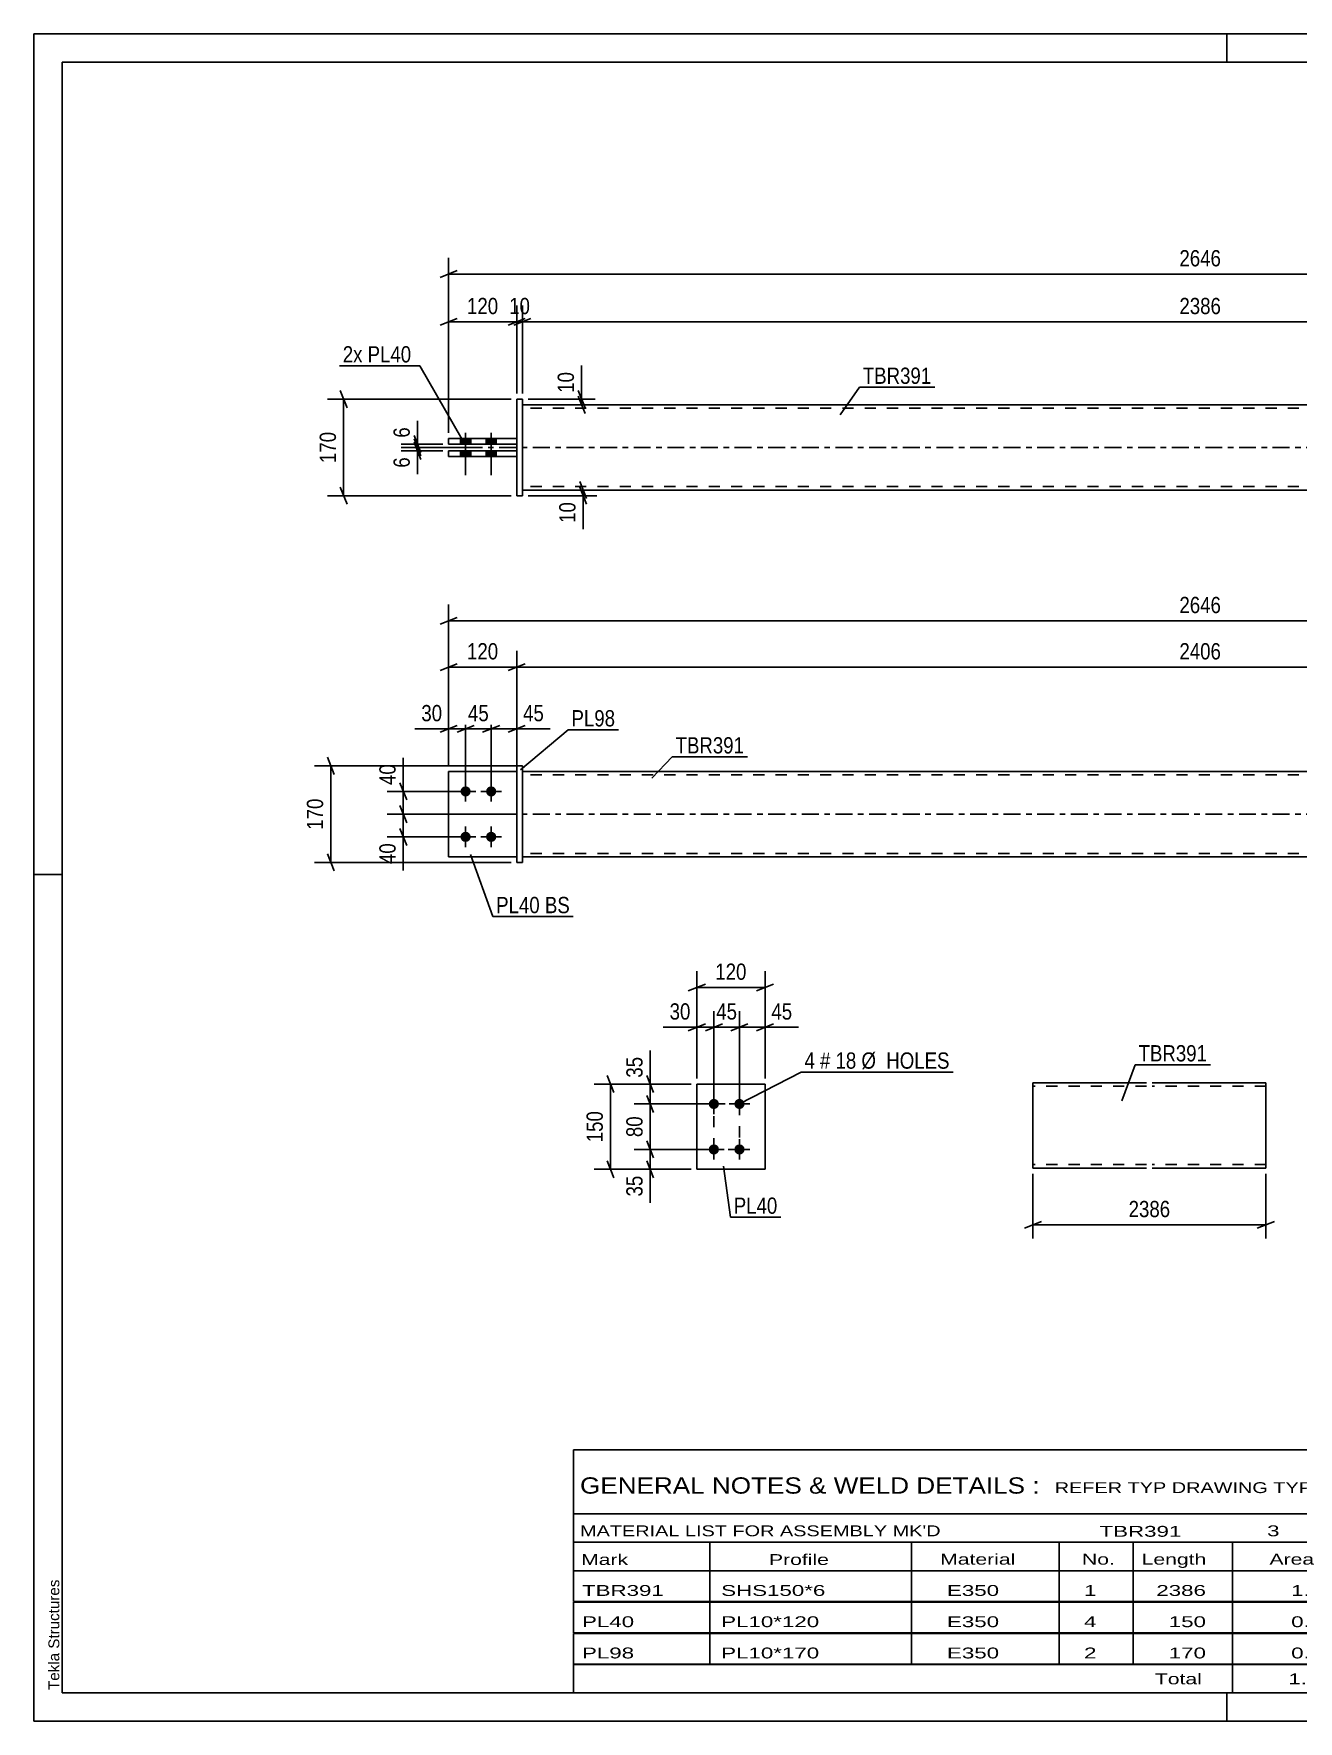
# Model space of a CAD drawing. Header units: millimetres. Extents: x 0 to 420, y 0 to 297.
# Drawn here: x 0 to 222.6, y 0 to 297 of the extents above; entities that cross this region are included whole.
import ezdxf

# ---------------------------------------------------------------- set-up
doc = ezdxf.new("R2010")
doc.units = ezdxf.units.MM
doc.linetypes.add('DXK_LINE_DOT2', pattern=[3.9198, 1.9599, -1.9599])
doc.linetypes.add('DXK_LINE_DOT3', pattern=[5.9187, 2.979, -0.9799, 0.9799, -0.9799])
doc.styles.add('Arial', font='ARIAL.TTF', dxfattribs={"height": 0.2})
doc.styles.add('Arial Narrow', font='ARIALN.TTF', dxfattribs={"height": 0.2})

# ---------------------------------------------------------------- blocks, each defined once
blk = doc.blocks.new('Unknown-580569470-1163')
at = {"color": 5, "linetype": 'Continuous'}
for p, q in [((420, 297), (0, 297)), ((0, 297), (0, 0)), ((0, 292), (0, 297)), ((210, 292), (210, 297)), ((415, 292), (5, 292)), ((5, 292), (5, 5)), ((5, 149), (0, 149)), ((0, 0), (0, 5)), ((5, 5), (415, 5)), ((210, 0), (210, 5)), ((0, 0), (420, 0))]:
    blk.add_line(p, q, dxfattribs=at)
at = {"color": 174, "linetype": 'Continuous', "style": 'Arial'}
blk.add_text('Tekla Structures', height=1.9102, rotation=90, dxfattribs=at).set_placement((4.5, 5.5))
blk = doc.blocks.new('Bolt-580569470-1797 - 1792')
at = {"linetype": 'Continuous'}
for points in [[(76.01, 162.75, -1), (76.01, 164.55, -1)], [(80.51, 162.75, -1), (80.51, 164.55, -1)], [(76.01, 154.75, -1), (76.01, 156.55, -1)], [(80.51, 154.75, -1), (80.51, 156.55, -1)]]:
    blk.add_hatch(color=1, dxfattribs=at).paths.add_polyline_path(points)
at = {"color": 1, "linetype": 'Continuous'}
for p, q in [((77.81, 163.65), (74.21, 163.65)), ((76.01, 161.85), (76.01, 165.45)), ((82.31, 163.65), (78.71, 163.65)), ((80.51, 161.85), (80.51, 165.45)), ((76.01, 153.85), (76.01, 157.45)), ((80.51, 153.85), (80.51, 157.45)), ((77.81, 155.65), (74.21, 155.65)), ((82.31, 155.65), (78.71, 155.65))]:
    blk.add_line(p, q, dxfattribs=at)
blk = doc.blocks.new('Part-580569470-1817 - 1792')
at = {"color": 7, "linetype": 'DXK_LINE_DOT2'}
for p, q in [((85.01, 167.15), (73.01, 167.15)), ((73.01, 167.15), (73.01, 152.15)), ((85.01, 152.15), (85.01, 167.15)), ((73.01, 152.15), (85.01, 152.15))]:
    blk.add_line(p, q, dxfattribs=at)
blk = doc.blocks.new('Part-580569470-1822 - 1792')
at = {"color": 2, "linetype": 'Continuous'}
for p, q in [((85.01, 167.15), (73.01, 167.15)), ((73.01, 152.15), (73.01, 167.15)), ((85.01, 152.15), (73.01, 152.15))]:
    blk.add_line(p, q, dxfattribs=at)
at = {"color": 7, "linetype": 'DXK_LINE_DOT2'}
blk.add_line((85.01, 152.15), (85.01, 167.15), dxfattribs=at)
blk = doc.blocks.new('Part-580569470-1827 - 1792')
at = {"color": 2, "linetype": 'Continuous'}
for p, q in [((86.01, 168.15), (85.01, 168.15)), ((85.01, 168.15), (85.01, 151.15)), ((86.01, 168.15), (86.01, 151.15)), ((86.01, 151.15), (85.01, 151.15))]:
    blk.add_line(p, q, dxfattribs=at)
blk = doc.blocks.new('Part-580569470-1832 - 1792')
at = {"color": 2, "linetype": 'Continuous'}
for p, q in [((86.01, 167.15), (324.6, 167.15)), ((324.6, 152.15), (86.01, 152.15))]:
    blk.add_line(p, q, dxfattribs=at)
at = {"color": 7, "linetype": 'DXK_LINE_DOT2'}
for p, q in [((86.01, 152.15), (86.01, 167.15)), ((324.6, 166.55), (86.01, 166.55)), ((324.6, 152.15), (324.6, 167.15)), ((324.6, 152.75), (86.01, 152.75))]:
    blk.add_line(p, q, dxfattribs=at)
at = {"color": 7, "linetype": 'DXK_LINE_DOT3'}
blk.add_line((76.01, 159.65), (334.6, 159.65), dxfattribs=at)
blk = doc.blocks.new('Part-580569470-2102 - 2083')
at = {"color": 2, "linetype": 'Continuous'}
for p, q in [((86.01, 232.69), (85.01, 232.69)), ((85.01, 232.69), (85.01, 215.69)), ((86.01, 215.69), (86.01, 232.69)), ((85.01, 215.69), (86.01, 215.69))]:
    blk.add_line(p, q, dxfattribs=at)
blk = doc.blocks.new('Bolt-580569470-2095 - 2083')
at = {"linetype": 'Continuous'}
for points in [[(75.11, 224.79), (76.91, 224.79), (76.91, 225.79), (75.11, 225.79)], [(75.11, 224.79), (76.91, 224.79), (76.91, 225.79), (75.11, 225.79)], [(79.61, 224.79), (81.41, 224.79), (81.41, 225.79), (79.61, 225.79)], [(79.61, 224.79), (81.41, 224.79), (81.41, 225.79), (79.61, 225.79)], [(75.11, 222.59), (76.91, 222.59), (76.91, 223.59), (75.11, 223.59)], [(75.11, 222.59), (76.91, 222.59), (76.91, 223.59), (75.11, 223.59)], [(79.61, 222.59), (81.41, 222.59), (81.41, 223.59), (79.61, 223.59)], [(79.61, 222.59), (81.41, 222.59), (81.41, 223.59), (79.61, 223.59)]]:
    blk.add_hatch(color=1, dxfattribs=at).paths.add_polyline_path(points)
at = {"color": 1, "linetype": 'Continuous'}
for p, q in [((75.11, 225.79), (75.11, 224.79)), ((75.11, 225.79), (75.11, 224.79)), ((76.01, 226.79), (76.01, 219.29)), ((76.01, 226.79), (76.01, 219.29)), ((76.91, 225.79), (76.91, 224.79)), ((76.91, 225.79), (76.91, 224.79)), ((79.61, 225.79), (79.61, 224.79)), ((79.61, 225.79), (79.61, 224.79)), ((80.51, 226.79), (80.51, 219.29)), ((80.51, 226.79), (80.51, 219.29)), ((81.41, 225.79), (81.41, 224.79)), ((81.41, 225.79), (81.41, 224.79)), ((75.11, 223.59), (75.11, 222.59)), ((75.11, 223.59), (75.11, 222.59)), ((76.91, 223.59), (76.91, 222.59)), ((76.91, 223.59), (76.91, 222.59)), ((79.61, 223.59), (79.61, 222.59)), ((79.61, 223.59), (79.61, 222.59)), ((81.41, 223.59), (81.41, 222.59)), ((81.41, 223.59), (81.41, 222.59))]:
    blk.add_line(p, q, dxfattribs=at)
blk = doc.blocks.new('Part-580569470-2101 - 2083')
at = {"color": 2, "linetype": 'Continuous'}
for p, q in [((86.01, 231.69), (324.6, 231.69)), ((86.01, 216.69), (324.6, 216.69))]:
    blk.add_line(p, q, dxfattribs=at)
at = {"color": 7, "linetype": 'DXK_LINE_DOT2'}
for p, q in [((86.01, 216.69), (86.01, 231.69)), ((324.6, 231.69), (324.6, 216.69)), ((324.6, 231.09), (86.01, 231.09)), ((324.6, 217.29), (86.01, 217.29))]:
    blk.add_line(p, q, dxfattribs=at)
at = {"color": 7, "linetype": 'DXK_LINE_DOT3'}
blk.add_line((76.01, 224.19), (334.6, 224.19), dxfattribs=at)
blk = doc.blocks.new('Part-580569470-2107 - 2083')
at = {"color": 2, "linetype": 'Continuous'}
for p, q in [((85.01, 223.59), (73.01, 223.59)), ((73.01, 222.59), (73.01, 223.59)), ((85.01, 222.59), (73.01, 222.59))]:
    blk.add_line(p, q, dxfattribs=at)
at = {"color": 7, "linetype": 'DXK_LINE_DOT2'}
blk.add_line((85.01, 222.59), (85.01, 223.59), dxfattribs=at)
blk = doc.blocks.new('Part-580569470-2112 - 2083')
at = {"color": 2, "linetype": 'Continuous'}
for p, q in [((73.01, 225.79), (85.01, 225.79)), ((73.01, 224.79), (73.01, 225.79)), ((85.01, 224.79), (73.01, 224.79))]:
    blk.add_line(p, q, dxfattribs=at)
at = {"color": 7, "linetype": 'DXK_LINE_DOT2'}
blk.add_line((85.01, 225.79), (85.01, 224.79), dxfattribs=at)
blk = doc.blocks.new('Bolt-580569470-1445 - 1411')
at = {"linetype": 'Continuous'}
for points in [[(119.71, 107.74, -1), (119.71, 109.54, -1)], [(124.21, 107.74, -1), (124.21, 109.54, -1)], [(119.71, 99.74, -1), (119.71, 101.54, -1)], [(124.21, 99.74, -1), (124.21, 101.54, -1)]]:
    blk.add_hatch(color=1, dxfattribs=at).paths.add_polyline_path(points)
at = {"color": 1, "linetype": 'Continuous'}
for p, q in [((119.71, 106.84), (119.71, 110.44)), ((124.21, 106.84), (124.21, 110.44)), ((121.51, 108.64), (117.91, 108.64)), ((126.01, 108.64), (122.41, 108.64)), ((119.71, 98.84), (119.71, 102.44)), ((124.21, 98.84), (124.21, 102.44)), ((121.51, 100.64), (117.91, 100.64)), ((126.01, 100.64), (122.41, 100.64))]:
    blk.add_line(p, q, dxfattribs=at)
blk = doc.blocks.new('Part-580569470-1460 - 1411')
at = {"color": 2, "linetype": 'Continuous'}
for p, q in [((116.71, 97.14), (116.71, 112.14)), ((116.71, 112.14), (128.71, 112.14)), ((128.71, 97.14), (128.71, 112.14)), ((116.71, 97.14), (128.71, 97.14))]:
    blk.add_line(p, q, dxfattribs=at)
blk = doc.blocks.new('Part-580569470-1275 - 1255')
at = {"color": 2, "linetype": 'Continuous'}
for p, q in [((175.86, 97.46), (175.86, 112.37)), ((175.86, 112.37), (195.86, 112.37)), ((196.86, 112.37), (216.86, 112.37)), ((216.86, 112.37), (216.86, 112.28)), ((216.86, 112.28), (216.86, 111.17)), ((216.86, 97.37), (216.86, 111.17)), ((175.86, 97.37), (175.86, 97.46)), ((175.86, 97.37), (195.86, 97.37)), ((196.86, 97.37), (216.86, 97.37))]:
    blk.add_line(p, q, dxfattribs=at)
at = {"color": 7, "linetype": 'DXK_LINE_DOT2'}
for p, q in [((195.86, 111.77), (175.86, 111.77)), ((216.86, 111.77), (196.86, 111.77)), ((216.86, 111.17), (216.86, 112.02)), ((175.86, 97.97), (175.86, 98.01)), ((216.86, 97.97), (216.86, 98.01)), ((195.86, 97.97), (175.86, 97.97)), ((216.86, 97.97), (196.86, 97.97))]:
    blk.add_line(p, q, dxfattribs=at)
blk = doc.blocks.new('Rectangle-580569470-1569 - 1411')
at = {"color": 1, "linetype": 'DXK_LINE_DOT2'}
blk.add_lwpolyline([(119.71, 108.64), (124.21, 108.64), (124.21, 100.64), (119.71, 100.64), (119.71, 108.64)], close=True, dxfattribs=at)
blk = doc.blocks.new('StraightDimension-580569470-1999 - 1792')
at = {"color": 7, "linetype": 'Continuous'}
for p, q in [((79.01, 174.05), (82.01, 175.25)), ((80.51, 164.65), (80.51, 177.5)), ((86.51, 175.25), (83.51, 174.05)), ((85.01, 168.15), (85.01, 177.5)), ((80.51, 174.65), (85.01, 174.65))]:
    blk.add_line(p, q, dxfattribs=at)
at = {"color": 0}
blk.add_wipeout([(90.39, 175.4), (90.39, 179.6), (85.53, 179.6), (85.53, 175.4)], dxfattribs=at)
at = {"color": 7, "linetype": 'Continuous'}
blk.add_line((85.01, 174.65), (90.91, 174.65), dxfattribs=at)
blk.add_line((85.01, 174.65), (90.91, 174.65), dxfattribs=at)
at = {"color": 3, "style": 'Arial Narrow'}
blk.add_text('45', height=2.863, dxfattribs=at).set_placement((86.13, 176))
blk = doc.blocks.new('StraightDimension-580569470-1881 - 1792')
at = {"color": 7, "linetype": 'Continuous'}
for p, q in [((73.01, 168.15), (73.01, 196.53)), ((337.6, 168.15), (337.6, 196.53)), ((74.51, 194.28), (71.51, 193.08)), ((73.01, 193.68), (337.6, 193.68)), ((336.1, 193.08), (339.1, 194.28))]:
    blk.add_line(p, q, dxfattribs=at)
at = {"color": 0}
blk.add_wipeout([(209.56, 194.43), (209.56, 198.63), (201.05, 198.63), (201.05, 194.43)], dxfattribs=at)
at = {"color": 3, "style": 'Arial Narrow'}
blk.add_text('2646', height=2.863, dxfattribs=at).set_placement((201.65, 195.03))
blk = doc.blocks.new('StraightDimension-580569470-2043 - 1792')
at = {"color": 7, "linetype": 'Continuous'}
for p, q in [((75.01, 163.65), (62.19, 163.65)), ((64.44, 165.15), (65.64, 162.15)), ((65.04, 159.65), (65.04, 163.65)), ((65.64, 158.15), (64.44, 161.15)), ((84.01, 159.65), (62.19, 159.65))]:
    blk.add_line(p, q, dxfattribs=at)
at = {"color": 0}
blk.add_wipeout([(64.29, 169.04), (60.09, 169.04), (60.09, 164.18), (64.29, 164.18)], dxfattribs=at)
at = {"color": 7, "linetype": 'Continuous'}
blk.add_line((65.04, 163.65), (65.04, 169.56), dxfattribs=at)
blk.add_line((65.04, 163.65), (65.04, 169.56), dxfattribs=at)
at = {"color": 3, "style": 'Arial Narrow'}
blk.add_text('40', height=2.863, rotation=90.0002, dxfattribs=at).set_placement((63.69, 164.78))
blk = doc.blocks.new('StraightDimension-580569470-1939 - 1792')
at = {"color": 7, "linetype": 'Continuous'}
for p, q in [((85.01, 160.65), (85.01, 188.38)), ((325.6, 168.15), (325.6, 188.38)), ((86.51, 186.13), (83.51, 184.93)), ((85.01, 185.53), (325.6, 185.53)), ((324.1, 184.93), (327.1, 186.13))]:
    blk.add_line(p, q, dxfattribs=at)
at = {"color": 0}
blk.add_wipeout([(209.56, 186.28), (209.56, 190.48), (201.05, 190.48), (201.05, 186.28)], dxfattribs=at)
at = {"color": 3, "style": 'Arial Narrow'}
blk.add_text('2406', height=2.863, dxfattribs=at).set_placement((201.65, 186.88))
blk = doc.blocks.new('StraightDimension-580569470-1954 - 1792')
at = {"color": 7, "linetype": 'Continuous'}
for p, q in [((73.01, 168.15), (73.01, 188.38)), ((85.01, 160.65), (85.01, 188.38)), ((71.51, 184.93), (74.51, 186.13)), ((73.01, 185.53), (85.01, 185.53)), ((86.51, 186.13), (83.51, 184.93))]:
    blk.add_line(p, q, dxfattribs=at)
at = {"color": 0}
blk.add_wipeout([(82.35, 186.28), (82.35, 190.48), (75.66, 190.48), (75.66, 186.28)], dxfattribs=at)
at = {"color": 3, "style": 'Arial Narrow'}
blk.add_text('120', height=2.863, dxfattribs=at).set_placement((76.26, 186.88))
blk = doc.blocks.new('StraightDimension-580569470-2034 - 1792')
at = {"color": 7, "linetype": 'Continuous'}
for p, q in [((64.44, 161.15), (65.64, 158.15)), ((84.01, 159.65), (62.19, 159.65)), ((65.04, 155.65), (65.04, 159.65)), ((75.01, 155.65), (62.19, 155.65)), ((65.64, 154.15), (64.44, 157.15))]:
    blk.add_line(p, q, dxfattribs=at)
at = {"color": 0}
blk.add_wipeout([(64.29, 155.13), (60.09, 155.13), (60.09, 150.27), (64.29, 150.27)], dxfattribs=at)
at = {"color": 7, "linetype": 'Continuous'}
blk.add_line((65.04, 155.65), (65.04, 149.75), dxfattribs=at)
blk.add_line((65.04, 155.65), (65.04, 149.75), dxfattribs=at)
at = {"color": 3, "style": 'Arial Narrow'}
blk.add_text('40', height=2.863, rotation=90.0002, dxfattribs=at).set_placement((63.69, 150.87))
blk = doc.blocks.new('StraightDimension-580569470-1970 - 1792')
at = {"color": 7, "linetype": 'Continuous'}
for p, q in [((71.51, 174.05), (74.51, 175.25)), ((73.01, 168.15), (73.01, 177.5)), ((77.51, 175.25), (74.51, 174.05)), ((76.01, 164.65), (76.01, 177.5)), ((73.01, 174.65), (76.01, 174.65))]:
    blk.add_line(p, q, dxfattribs=at)
at = {"color": 0}
blk.add_wipeout([(72.48, 175.4), (72.48, 179.6), (67.62, 179.6), (67.62, 175.4)], dxfattribs=at)
at = {"color": 7, "linetype": 'Continuous'}
blk.add_line((73.01, 174.65), (67.1, 174.65), dxfattribs=at)
blk.add_line((73.01, 174.65), (67.1, 174.65), dxfattribs=at)
at = {"color": 3, "style": 'Arial Narrow'}
blk.add_text('30', height=2.863, dxfattribs=at).set_placement((68.22, 176))
blk = doc.blocks.new('StraightDimension-580569470-1986 - 1792')
at = {"color": 7, "linetype": 'Continuous'}
for p, q in [((74.51, 174.05), (77.51, 175.25)), ((76.01, 164.65), (76.01, 177.5)), ((82.01, 175.25), (79.01, 174.05)), ((80.51, 164.65), (80.51, 177.5)), ((76.01, 174.65), (80.51, 174.65))]:
    blk.add_line(p, q, dxfattribs=at)
at = {"color": 0}
blk.add_wipeout([(80.68, 175.4), (80.68, 179.6), (75.83, 179.6), (75.83, 175.4)], dxfattribs=at)
at = {"color": 3, "style": 'Arial Narrow'}
blk.add_text('45', height=2.863, dxfattribs=at).set_placement((76.43, 176))
blk = doc.blocks.new('StraightDimension-580569470-3750 - 1792')
at = {"color": 7, "linetype": 'Continuous'}
for p, q in [((52.88, 166.65), (51.68, 169.65)), ((85.01, 168.15), (49.43, 168.15)), ((52.28, 151.15), (52.28, 168.15)), ((51.68, 152.65), (52.88, 149.65)), ((84.01, 151.15), (49.43, 151.15))]:
    blk.add_line(p, q, dxfattribs=at)
at = {"color": 0}
blk.add_wipeout([(51.53, 163), (47.33, 163), (47.33, 156.31), (51.53, 156.31)], dxfattribs=at)
at = {"color": 3, "style": 'Arial Narrow'}
blk.add_text('170', height=2.863, rotation=90.0002, dxfattribs=at).set_placement((50.93, 156.91))
blk = doc.blocks.new('StraightDimension-580569470-2179 - 2083')
at = {"color": 7, "linetype": 'Continuous'}
for p, q in [((83.51, 245.7), (86.51, 246.9)), ((87.51, 246.9), (84.51, 245.7)), ((85.01, 233.69), (85.01, 249.15)), ((86.01, 233.69), (86.01, 249.15)), ((85.01, 246.3), (86.01, 246.3))]:
    blk.add_line(p, q, dxfattribs=at)
at = {"color": 0}
blk.add_wipeout([(87.93, 247.05), (87.93, 251.25), (83.08, 251.25), (83.08, 247.05)], dxfattribs=at)
at = {"color": 3, "style": 'Arial Narrow'}
blk.add_text('10', height=2.863, dxfattribs=at).set_placement((83.68, 247.65))
blk = doc.blocks.new('StraightDimension-580569470-2189 - 2083')
at = {"color": 7, "linetype": 'Continuous'}
for p, q in [((71.51, 245.7), (74.51, 246.9)), ((73.01, 226.79), (73.01, 249.15)), ((86.51, 246.9), (83.51, 245.7)), ((85.01, 233.69), (85.01, 249.15)), ((73.01, 246.3), (85.01, 246.3))]:
    blk.add_line(p, q, dxfattribs=at)
at = {"color": 0}
blk.add_wipeout([(82.35, 247.05), (82.35, 251.25), (75.66, 251.25), (75.66, 247.05)], dxfattribs=at)
at = {"color": 3, "style": 'Arial Narrow'}
blk.add_text('120', height=2.863, dxfattribs=at).set_placement((76.26, 247.65))
blk = doc.blocks.new('StraightDimension-580569470-2148 - 2083')
at = {"color": 7, "linetype": 'Continuous'}
for p, q in [((73.01, 226.79), (73.01, 257.56)), ((337.6, 226.79), (337.6, 257.56)), ((74.51, 255.31), (71.51, 254.11)), ((73.01, 254.71), (337.6, 254.71)), ((336.1, 254.11), (339.1, 255.31))]:
    blk.add_line(p, q, dxfattribs=at)
at = {"color": 0}
blk.add_wipeout([(209.56, 255.46), (209.56, 259.66), (201.05, 259.66), (201.05, 255.46)], dxfattribs=at)
at = {"color": 3, "style": 'Arial Narrow'}
blk.add_text('2646', height=2.863, dxfattribs=at).set_placement((201.65, 256.06))
blk = doc.blocks.new('StraightDimension-580569470-2169 - 2083')
at = {"color": 7, "linetype": 'Continuous'}
for p, q in [((87.51, 246.9), (84.51, 245.7)), ((86.01, 233.69), (86.01, 249.15)), ((323.1, 245.7), (326.1, 246.9)), ((324.6, 233.69), (324.6, 249.15)), ((86.01, 246.3), (324.6, 246.3))]:
    blk.add_line(p, q, dxfattribs=at)
at = {"color": 0}
blk.add_wipeout([(209.56, 247.05), (209.56, 251.25), (201.05, 251.25), (201.05, 247.05)], dxfattribs=at)
at = {"color": 3, "style": 'Arial Narrow'}
blk.add_text('2386', height=2.863, dxfattribs=at).set_placement((201.65, 247.65))
blk = doc.blocks.new('StraightDimension-580569470-2210 - 2083')
at = {"color": 7, "linetype": 'Continuous'}
for p, q in [((96.1, 218.19), (97.3, 215.19)), ((97.3, 214.19), (96.1, 217.19)), ((87.01, 216.69), (99.1, 216.69)), ((87.01, 215.69), (99.1, 215.69)), ((96.7, 215.69), (96.7, 216.69))]:
    blk.add_line(p, q, dxfattribs=at)
at = {"color": 0}
blk.add_wipeout([(95.95, 215.16), (91.75, 215.16), (91.75, 210.31), (95.95, 210.31)], dxfattribs=at)
at = {"color": 7, "linetype": 'Continuous'}
blk.add_line((96.7, 215.69), (96.7, 209.78), dxfattribs=at)
blk.add_line((96.7, 215.69), (96.7, 209.78), dxfattribs=at)
at = {"color": 3, "style": 'Arial Narrow'}
blk.add_text('10', height=2.863, rotation=90.0002, dxfattribs=at).set_placement((95.35, 210.91))
blk = doc.blocks.new('StraightDimension-580569470-2220 - 2083')
at = {"color": 7, "linetype": 'Continuous'}
for p, q in [((87.01, 232.69), (98.83, 232.69)), ((87.01, 231.69), (98.83, 231.69)), ((95.83, 234.19), (97.03, 231.19)), ((97.03, 230.19), (95.83, 233.19)), ((96.43, 231.69), (96.43, 232.69))]:
    blk.add_line(p, q, dxfattribs=at)
at = {"color": 0}
blk.add_wipeout([(95.68, 238.07), (91.48, 238.07), (91.48, 233.21), (95.68, 233.21)], dxfattribs=at)
at = {"color": 7, "linetype": 'Continuous'}
blk.add_line((96.43, 232.69), (96.43, 238.59), dxfattribs=at)
blk.add_line((96.43, 232.69), (96.43, 238.59), dxfattribs=at)
at = {"color": 3, "style": 'Arial Narrow'}
blk.add_text('10', height=2.863, rotation=90.0002, dxfattribs=at).set_placement((95.08, 233.81))
blk = doc.blocks.new('StraightDimension-580569470-2249 - 2083')
at = {"color": 7, "linetype": 'Continuous'}
for p, q in [((84.01, 232.69), (51.69, 232.69)), ((55.14, 231.19), (53.94, 234.19)), ((54.54, 215.69), (54.54, 232.69)), ((53.94, 217.19), (55.14, 214.19)), ((84.01, 215.69), (51.69, 215.69))]:
    blk.add_line(p, q, dxfattribs=at)
at = {"color": 0}
blk.add_wipeout([(53.79, 227.53), (49.59, 227.53), (49.59, 220.85), (53.79, 220.85)], dxfattribs=at)
at = {"color": 3, "style": 'Arial Narrow'}
blk.add_text('170', height=2.863, rotation=90.0002, dxfattribs=at).set_placement((53.19, 221.45))
blk = doc.blocks.new('StraightDimension-580569470-2260 - 2083')
at = {"color": 7, "linetype": 'Continuous'}
for p, q in [((77.26, 224.19), (64.68, 224.19)), ((72.01, 223.59), (64.68, 223.59)), ((66.93, 225.69), (68.13, 222.69)), ((68.13, 222.09), (66.93, 225.09)), ((67.53, 223.59), (67.53, 224.19))]:
    blk.add_line(p, q, dxfattribs=at)
at = {"color": 0}
blk.add_wipeout([(66.78, 223.06), (62.58, 223.06), (62.58, 220.03), (66.78, 220.03)], dxfattribs=at)
at = {"color": 7, "linetype": 'Continuous'}
blk.add_line((67.53, 223.59), (67.53, 219.51), dxfattribs=at)
blk.add_line((67.53, 223.59), (67.53, 219.51), dxfattribs=at)
at = {"color": 3, "style": 'Arial Narrow'}
blk.add_text('6', height=2.86, rotation=90.0002, dxfattribs=at).set_placement((66.18, 220.63))
blk = doc.blocks.new('StraightDimension-580569470-2270 - 2083')
at = {"color": 7, "linetype": 'Continuous'}
for p, q in [((66.93, 226.29), (68.13, 223.29)), ((72.01, 224.79), (64.68, 224.79)), ((77.26, 224.19), (64.68, 224.19)), ((68.13, 222.69), (66.93, 225.69)), ((67.53, 224.19), (67.53, 224.79))]:
    blk.add_line(p, q, dxfattribs=at)
at = {"color": 0}
blk.add_wipeout([(66.78, 228.34), (62.58, 228.34), (62.58, 225.31), (66.78, 225.31)], dxfattribs=at)
at = {"color": 7, "linetype": 'Continuous'}
blk.add_line((67.53, 224.79), (67.53, 228.87), dxfattribs=at)
blk.add_line((67.53, 224.79), (67.53, 228.87), dxfattribs=at)
at = {"color": 3, "style": 'Arial Narrow'}
blk.add_text('6', height=2.86, rotation=90.0002, dxfattribs=at).set_placement((66.18, 225.91))
blk = doc.blocks.new('StraightDimension-580569470-1556 - 1411')
at = {"color": 7, "linetype": 'Continuous'}
for p, q in [((107.91, 113.64), (109.11, 110.64)), ((115.71, 112.14), (105.66, 112.14)), ((109.11, 107.14), (107.91, 110.14)), ((108.51, 108.64), (108.51, 112.14)), ((118.71, 108.64), (105.66, 108.64))]:
    blk.add_line(p, q, dxfattribs=at)
at = {"color": 0}
blk.add_wipeout([(107.76, 117.52), (103.56, 117.52), (103.56, 112.67), (107.76, 112.67)], dxfattribs=at)
at = {"color": 7, "linetype": 'Continuous'}
blk.add_line((108.51, 112.14), (108.51, 118.05), dxfattribs=at)
blk.add_line((108.51, 112.14), (108.51, 118.05), dxfattribs=at)
at = {"color": 3, "style": 'Arial Narrow'}
blk.add_text('35', height=2.863, rotation=90.0002, dxfattribs=at).set_placement((107.16, 113.27))
blk = doc.blocks.new('StraightDimension-580569470-1492 - 1411')
at = {"color": 7, "linetype": 'Continuous'}
for p, q in [((119.71, 109.64), (119.71, 124.99)), ((124.21, 109.64), (124.21, 124.99)), ((118.21, 121.54), (121.21, 122.74)), ((119.71, 122.14), (124.21, 122.14)), ((125.71, 122.74), (122.71, 121.54))]:
    blk.add_line(p, q, dxfattribs=at)
at = {"color": 0}
blk.add_wipeout([(124.38, 122.89), (124.38, 127.09), (119.53, 127.09), (119.53, 122.89)], dxfattribs=at)
at = {"color": 3, "style": 'Arial Narrow'}
blk.add_text('45', height=2.863, dxfattribs=at).set_placement((120.13, 123.49))
blk = doc.blocks.new('StraightDimension-580569470-1462 - 1411')
at = {"color": 7, "linetype": 'Continuous'}
for p, q in [((116.71, 113.14), (116.71, 131.99)), ((128.71, 113.14), (128.71, 131.99)), ((115.21, 128.54), (118.21, 129.74)), ((116.71, 129.14), (128.71, 129.14)), ((130.21, 129.74), (127.21, 128.54))]:
    blk.add_line(p, q, dxfattribs=at)
at = {"color": 0}
blk.add_wipeout([(126.05, 129.89), (126.05, 134.09), (119.36, 134.09), (119.36, 129.89)], dxfattribs=at)
at = {"color": 3, "style": 'Arial Narrow'}
blk.add_text('120', height=2.863, dxfattribs=at).set_placement((119.96, 130.49))
blk = doc.blocks.new('StraightDimension-580569470-1479 - 1411')
at = {"color": 7, "linetype": 'Continuous'}
for p, q in [((124.21, 109.64), (124.21, 124.99)), ((128.71, 113.14), (128.71, 124.99)), ((122.71, 121.54), (125.71, 122.74)), ((124.21, 122.14), (128.71, 122.14)), ((130.21, 122.74), (127.21, 121.54))]:
    blk.add_line(p, q, dxfattribs=at)
at = {"color": 0}
blk.add_wipeout([(134.09, 122.89), (134.09, 127.09), (129.23, 127.09), (129.23, 122.89)], dxfattribs=at)
at = {"color": 7, "linetype": 'Continuous'}
blk.add_line((128.71, 122.14), (134.61, 122.14), dxfattribs=at)
blk.add_line((128.71, 122.14), (134.61, 122.14), dxfattribs=at)
at = {"color": 3, "style": 'Arial Narrow'}
blk.add_text('45', height=2.863, dxfattribs=at).set_placement((129.83, 123.49))
blk = doc.blocks.new('StraightDimension-580569470-1502 - 1411')
at = {"color": 7, "linetype": 'Continuous'}
for p, q in [((116.71, 113.14), (116.71, 124.99)), ((119.71, 109.64), (119.71, 124.99)), ((115.21, 121.54), (118.21, 122.74)), ((116.71, 122.14), (119.71, 122.14)), ((121.21, 122.74), (118.21, 121.54))]:
    blk.add_line(p, q, dxfattribs=at)
at = {"color": 0}
blk.add_wipeout([(116.18, 122.89), (116.18, 127.09), (111.32, 127.09), (111.32, 122.89)], dxfattribs=at)
at = {"color": 7, "linetype": 'Continuous'}
blk.add_line((116.71, 122.14), (110.8, 122.14), dxfattribs=at)
blk.add_line((116.71, 122.14), (110.8, 122.14), dxfattribs=at)
at = {"color": 3, "style": 'Arial Narrow'}
blk.add_text('30', height=2.863, dxfattribs=at).set_placement((111.92, 123.49))
blk = doc.blocks.new('StraightDimension-580569470-1516 - 1411')
at = {"color": 7, "linetype": 'Continuous'}
for p, q in [((102.11, 110.64), (100.91, 113.64)), ((115.71, 112.14), (98.66, 112.14)), ((101.51, 97.14), (101.51, 112.14)), ((100.91, 98.64), (102.11, 95.64)), ((115.71, 97.14), (98.66, 97.14))]:
    blk.add_line(p, q, dxfattribs=at)
at = {"color": 0}
blk.add_wipeout([(100.76, 107.98), (96.56, 107.98), (96.56, 101.3), (100.76, 101.3)], dxfattribs=at)
at = {"color": 3, "style": 'Arial Narrow'}
blk.add_text('150', height=2.863, rotation=90.0002, dxfattribs=at).set_placement((100.16, 101.9))
blk = doc.blocks.new('StraightDimension-580569470-1533 - 1411')
at = {"color": 7, "linetype": 'Continuous'}
for p, q in [((107.91, 102.14), (109.11, 99.14)), ((118.71, 100.64), (105.66, 100.64)), ((109.11, 95.64), (107.91, 98.64)), ((108.51, 97.14), (108.51, 100.64)), ((115.71, 97.14), (105.66, 97.14))]:
    blk.add_line(p, q, dxfattribs=at)
at = {"color": 0}
blk.add_wipeout([(107.76, 96.62), (103.56, 96.62), (103.56, 91.76), (107.76, 91.76)], dxfattribs=at)
at = {"color": 7, "linetype": 'Continuous'}
blk.add_line((108.51, 97.14), (108.51, 91.23), dxfattribs=at)
blk.add_line((108.51, 97.14), (108.51, 91.23), dxfattribs=at)
at = {"color": 3, "style": 'Arial Narrow'}
blk.add_text('35', height=2.863, rotation=90.0002, dxfattribs=at).set_placement((107.16, 92.36))
blk = doc.blocks.new('StraightDimension-580569470-1546 - 1411')
at = {"color": 7, "linetype": 'Continuous'}
for p, q in [((107.91, 110.14), (109.11, 107.14)), ((118.71, 108.64), (105.66, 108.64)), ((108.51, 100.64), (108.51, 108.64)), ((109.11, 99.14), (107.91, 102.14)), ((118.71, 100.64), (105.66, 100.64))]:
    blk.add_line(p, q, dxfattribs=at)
at = {"color": 0}
blk.add_wipeout([(107.76, 107.07), (103.56, 107.07), (103.56, 102.21), (107.76, 102.21)], dxfattribs=at)
at = {"color": 3, "style": 'Arial Narrow'}
blk.add_text('80', height=2.863, rotation=90.0002, dxfattribs=at).set_placement((107.16, 102.81))
blk = doc.blocks.new('StraightDimension-580569470-1354 - 1255')
at = {"color": 7, "linetype": 'Continuous'}
for p, q in [((175.86, 96.37), (175.86, 84.97)), ((216.86, 96.37), (216.86, 84.97)), ((177.36, 87.97), (174.36, 86.77)), ((175.86, 87.37), (216.86, 87.37)), ((215.36, 86.77), (218.36, 87.97))]:
    blk.add_line(p, q, dxfattribs=at)
at = {"color": 0}
blk.add_wipeout([(200.62, 88.12), (200.62, 92.32), (192.11, 92.32), (192.11, 88.12)], dxfattribs=at)
at = {"color": 3, "style": 'Arial Narrow'}
blk.add_text('2386', height=2.863, dxfattribs=at).set_placement((192.71, 88.72))
blk = doc.blocks.new('Unknown-580569470-4457')
at = {"color": 7, "linetype": 'Continuous'}
for p, q in [((95, 47.75), (255, 47.75)), ((95, 36.5), (95, 47.75)), ((255, 47.75), (255, 36.5)), ((95, 36.5), (255, 36.5)), ((95, 36.5), (95, 31.5)), ((255, 36.5), (255, 31.5)), ((95, 31.5), (255, 31.5)), ((95, 31.5), (95, 26.5)), ((119, 31.5), (119, 26.5)), ((154.5, 31.5), (154.5, 26.5)), ((180.5, 31.5), (180.5, 26.5)), ((193.5, 31.5), (193.5, 26.5)), ((211, 31.5), (211, 26.5)), ((233, 31.5), (233, 26.5)), ((255, 31.5), (255, 26.5)), ((95, 26.5), (255, 26.5)), ((95, 26.45), (95, 21.05)), ((95, 26.45), (255, 26.45)), ((119, 26.5), (119, 21)), ((154.5, 26.5), (154.5, 21)), ((180.5, 26.5), (180.5, 21)), ((193.5, 26.5), (193.5, 21)), ((211, 26.5), (211, 21)), ((233, 26.5), (233, 21)), ((255, 26.45), (255, 21.05)), ((95, 21.05), (255, 21.05)), ((95, 20.95), (95, 15.55)), ((95, 20.95), (255, 20.95)), ((119, 21), (119, 15.5)), ((154.5, 21), (154.5, 15.5)), ((180.5, 21), (180.5, 15.5)), ((193.5, 21), (193.5, 15.5)), ((211, 21), (211, 15.5)), ((233, 21), (233, 15.5)), ((255, 20.95), (255, 15.55)), ((95, 15.55), (255, 15.55)), ((95, 15.45), (95, 10.05)), ((95, 15.45), (255, 15.45)), ((119, 15.5), (119, 10)), ((154.5, 15.5), (154.5, 10)), ((180.5, 15.5), (180.5, 10)), ((193.5, 15.5), (193.5, 10)), ((211, 15.5), (211, 10)), ((233, 15.5), (233, 10)), ((255, 15.45), (255, 10.05)), ((95, 10.05), (255, 10.05)), ((95, 10), (255, 10)), ((95, 10), (95, 5)), ((211, 10), (211, 5)), ((233, 10), (233, 5)), ((255, 10), (255, 5)), ((95, 5), (255, 5))]:
    blk.add_line(p, q, dxfattribs=at)
at = {"color": 7, "style": 'Arial Narrow'}
for s, height, width, p in [('GENERAL NOTES & WELD DETAILS :', 2.8633, 1.4, (96.15, 40.06)), ('REFER TYP DRAWING TYP-01', 1.9089, 1.6, (179.7, 40.16)), ("MATERIAL LIST FOR ASSEMBLY MK'D", 1.9089, 1.6, (96.15, 32.56)), ('TBR391', 1.909, 1.794707, (187.59, 32.47)), ('3', 1.91, 1.794707, (217.08, 32.56)), ('No. Required', 1.9089, 1.6, (226.41, 32.56)), ('Mark', 1.909, 1.7, (96.34, 27.5)), ('Profile', 1.909, 1.7, (129.41, 27.5)), ('Material', 1.909, 1.7, (159.54, 27.56)), ('No.', 1.909, 1.7, (184.5, 27.56)), ('Length', 1.909, 1.7, (195, 27.56)), ('Area', 1.909, 1.7, (217.5, 27.56)), ('Weight', 1.909, 1.7, (237, 27.56))]:
    blk.add_text(s, height=height, dxfattribs=dict(at, width=width)).set_placement(p)
at = {"color": 7, "linetype": 'Continuous', "style": 'Arial Narrow'}
for s, height, width, p in [('TBR391', 1.909, 1.794707, (96.5, 22.06)), ('SHS150*6', 1.909, 1.794707, (121, 22.06)), ('E350', 1.909, 1.794707, (160.74, 22.06)), ('1', 1.91, 1.794707, (184.86, 22.06)), ('2386', 1.909, 1.794707, (197.58, 22.06)), ('1.4', 1.909, 1.794707, (221.32, 22.06)), ('64.7', 1.909, 1.794707, (240.14, 22.06)), ('PL40', 1.909, 1.794707, (96.5, 16.56)), ('PL10*120', 1.909, 1.794707, (121, 16.56)), ('E350', 1.909, 1.794707, (160.74, 16.56)), ('4', 1.91, 1.794707, (184.86, 16.56)), ('150', 1.909, 1.794707, (199.77, 16.56)), ('0.0', 1.909, 1.794707, (221.32, 16.56)), ('5.7', 1.909, 1.794707, (242.33, 16.56)), ('PL98', 1.909, 1.794707, (96.5, 11.06)), ('PL10*170', 1.909, 1.794707, (121, 11.06)), ('E350', 1.909, 1.794707, (160.74, 11.06)), ('2', 1.91, 1.794707, (184.86, 11.06)), ('170', 1.909, 1.794707, (199.77, 11.06)), ('0.1', 1.909, 1.794707, (221.32, 11.06)), ('4.5', 1.909, 1.794707, (242.33, 11.06)), ('Total', 1.909, 1.7, (197.33, 6.5)), ('1.7', 1.909, 1.794707, (220.83, 6.5)), ('74.9', 1.909, 1.794707, (240.14, 6.5))]:
    blk.add_text(s, height=height, dxfattribs=dict(at, width=width)).set_placement(p)
blk = doc.blocks.new('Mark-580569470-1823 - 1792')
at = {"color": 0}
blk.add_wipeout([(102.33, 175.09), (102.33, 178.09), (94.65, 178.09), (94.65, 175.09)], dxfattribs=at)
blk.add_wipeout([(102.33, 175.09), (102.33, 178.09), (94.65, 178.09), (94.65, 175.09)], dxfattribs=at)
at = {"color": 30, "linetype": 'Continuous'}
for p, q in [((85.7, 167.46), (94.05, 174.49)), ((94.05, 174.49), (102.93, 174.49))]:
    blk.add_line(p, q, dxfattribs=at)
at = {"color": 3, "style": 'Arial Narrow'}
blk.add_text('PL98', height=2.863, dxfattribs=at).set_placement((94.65, 175.09))
blk = doc.blocks.new('Mark-580569470-1828 - 1792')
at = {"color": 0}
blk.add_wipeout([(125.02, 170.33), (125.02, 173.33), (112.97, 173.33), (112.97, 170.33)], dxfattribs=at)
blk.add_wipeout([(125.02, 170.33), (125.02, 173.33), (112.97, 173.33), (112.97, 170.33)], dxfattribs=at)
at = {"color": 30, "linetype": 'Continuous'}
for p, q in [((108.76, 165.99), (112.37, 169.73)), ((112.37, 169.73), (125.62, 169.73))]:
    blk.add_line(p, q, dxfattribs=at)
at = {"color": 3, "style": 'Arial Narrow'}
blk.add_text('TBR391', height=2.863, dxfattribs=at).set_placement((112.97, 170.33))
blk = doc.blocks.new('MarkSet-580569470-2068 - 1792')
at = {"color": 0}
blk.add_wipeout([(89.07, 142.22), (89.07, 145.22), (81.39, 145.22), (81.39, 142.22)], dxfattribs=at)
blk.add_wipeout([(89.07, 142.22), (89.07, 145.22), (81.39, 145.22), (81.39, 142.22)], dxfattribs=at)
at = {"color": 30, "linetype": 'Continuous'}
blk.add_line((76.9, 152.55), (80.79, 141.62), dxfattribs=at)
at = {"color": 0}
blk.add_wipeout([(94.35, 142.22), (94.35, 145.22), (89.97, 145.22), (89.97, 142.22)], dxfattribs=at)
blk.add_wipeout([(94.35, 142.22), (94.35, 145.22), (89.97, 145.22), (89.97, 142.22)], dxfattribs=at)
at = {"color": 30, "linetype": 'Continuous'}
blk.add_line((80.79, 141.62), (94.95, 141.62), dxfattribs=at)
at = {"color": 3, "style": 'Arial Narrow'}
for s, p in [('PL40', (81.39, 142.22)), ('BS', (89.97, 142.22))]:
    blk.add_text(s, height=2.863, dxfattribs=at).set_placement(p)
blk = doc.blocks.new('Mark-580569470-2097 - 2083')
at = {"color": 0}
blk.add_wipeout([(157.97, 235.38), (157.97, 238.38), (145.92, 238.38), (145.92, 235.38)], dxfattribs=at)
blk.add_wipeout([(157.97, 235.38), (157.97, 238.38), (145.92, 238.38), (145.92, 235.38)], dxfattribs=at)
at = {"color": 30, "linetype": 'Continuous'}
for p, q in [((141.94, 229.93), (145.32, 234.78)), ((145.32, 234.78), (158.57, 234.78))]:
    blk.add_line(p, q, dxfattribs=at)
at = {"color": 3, "style": 'Arial Narrow'}
blk.add_text('TBR391', height=2.863, dxfattribs=at).set_placement((145.92, 235.38))
blk = doc.blocks.new('MarkSet-580569470-2308 - 2083')
at = {"color": 30, "linetype": 'Continuous'}
blk.add_line((75.43, 225.56), (67.93, 238.55), dxfattribs=at)
at = {"color": 0}
blk.add_wipeout([(57.86, 239.15), (57.86, 242.15), (54.39, 242.15), (54.39, 239.15)], dxfattribs=at)
blk.add_wipeout([(57.86, 239.15), (57.86, 242.15), (54.39, 242.15), (54.39, 239.15)], dxfattribs=at)
blk.add_wipeout([(66.43, 239.15), (66.43, 242.15), (58.76, 242.15), (58.76, 239.15)], dxfattribs=at)
blk.add_wipeout([(66.43, 239.15), (66.43, 242.15), (58.76, 242.15), (58.76, 239.15)], dxfattribs=at)
at = {"color": 30, "linetype": 'Continuous'}
blk.add_line((53.79, 238.55), (67.93, 238.55), dxfattribs=at)
at = {"color": 3, "style": 'Arial Narrow'}
for s, p in [('2x', (54.39, 239.15)), ('PL40', (58.76, 239.15))]:
    blk.add_text(s, height=2.863, dxfattribs=at).set_placement(p)
blk = doc.blocks.new('Mark-580569470-1441 - 1411')
at = {"color": 0}
blk.add_wipeout([(137.49, 114.85), (137.49, 117.85), (135.66, 117.85), (135.66, 114.85)], dxfattribs=at)
blk.add_wipeout([(137.49, 114.85), (137.49, 117.85), (135.66, 117.85), (135.66, 114.85)], dxfattribs=at)
at = {"color": 7, "linetype": 'Continuous'}
blk.add_line((124.21, 108.64), (135.06, 114.25), dxfattribs=at)
at = {"color": 0}
blk.add_wipeout([(140.22, 114.85), (140.22, 117.85), (138.39, 117.85), (138.39, 114.85)], dxfattribs=at)
blk.add_wipeout([(140.22, 114.85), (140.22, 117.85), (138.39, 117.85), (138.39, 114.85)], dxfattribs=at)
at = {"color": 3, "style": 'Arial Narrow'}
blk.add_text('4', height=2.86, dxfattribs=at).set_placement((135.66, 114.85))
at = {"color": 0}
blk.add_wipeout([(144.78, 114.85), (144.78, 117.85), (141.12, 117.85), (141.12, 114.85)], dxfattribs=at)
blk.add_wipeout([(144.78, 114.85), (144.78, 117.85), (141.12, 117.85), (141.12, 114.85)], dxfattribs=at)
at = {"color": 3, "style": 'Arial Narrow'}
blk.add_text('#', height=2.86, dxfattribs=at).set_placement((138.39, 114.85))
at = {"color": 0}
blk.add_wipeout([(161.2, 114.85), (161.2, 117.85), (145.68, 117.85), (145.68, 114.85)], dxfattribs=at)
blk.add_wipeout([(161.2, 114.85), (161.2, 117.85), (145.68, 117.85), (145.68, 114.85)], dxfattribs=at)
at = {"color": 7, "linetype": 'Continuous'}
blk.add_line((135.06, 114.25), (161.8, 114.25), dxfattribs=at)
at = {"color": 3, "style": 'Arial Narrow'}
for s, p in [('18', (141.12, 114.85)), ('Ø  HOLES', (145.68, 114.85))]:
    blk.add_text(s, height=2.863, dxfattribs=at).set_placement(p)
blk = doc.blocks.new('Mark-580569470-1456 - 1411')
at = {"color": 0}
blk.add_wipeout([(130.88, 89.31), (130.88, 92.31), (123.21, 92.31), (123.21, 89.31)], dxfattribs=at)
blk.add_wipeout([(130.88, 89.31), (130.88, 92.31), (123.21, 92.31), (123.21, 89.31)], dxfattribs=at)
at = {"color": 30, "linetype": 'Continuous'}
for p, q in [((121.42, 97.67), (122.61, 88.71)), ((122.61, 88.71), (131.48, 88.71))]:
    blk.add_line(p, q, dxfattribs=at)
at = {"color": 3, "style": 'Arial Narrow'}
blk.add_text('PL40', height=2.863, dxfattribs=at).set_placement((123.21, 89.31))
blk = doc.blocks.new('Mark-580569470-1270 - 1255')
at = {"color": 0}
blk.add_wipeout([(206.52, 116.13), (206.52, 119.13), (194.46, 119.13), (194.46, 116.13)], dxfattribs=at)
blk.add_wipeout([(206.52, 116.13), (206.52, 119.13), (194.46, 119.13), (194.46, 116.13)], dxfattribs=at)
at = {"color": 30, "linetype": 'Continuous'}
for p, q in [((191.5, 109.22), (193.86, 115.53)), ((193.86, 115.53), (207.12, 115.53))]:
    blk.add_line(p, q, dxfattribs=at)
at = {"color": 3, "style": 'Arial Narrow'}
blk.add_text('TBR391', height=2.863, dxfattribs=at).set_placement((194.46, 116.13))

msp = doc.modelspace()

# ---------------------------------------------------------------- block references
for name in ['Unknown-580569470-1163', 'Part-580569470-2101 - 2083', 'Part-580569470-2102 - 2083', 'Part-580569470-2112 - 2083', 'Bolt-580569470-2095 - 2083', 'Part-580569470-2107 - 2083', 'Part-580569470-1817 - 1792', 'Part-580569470-1822 - 1792', 'Part-580569470-1832 - 1792', 'Part-580569470-1827 - 1792', 'Bolt-580569470-1797 - 1792', 'Part-580569470-1460 - 1411', 'Bolt-580569470-1445 - 1411', 'Part-580569470-1275 - 1255', 'Rectangle-580569470-1569 - 1411', 'Unknown-580569470-4457']:
    msp.add_blockref(name, (0, 0))

# ---------------------------------------------------------------- next in the draw order: block references
for name in ['StraightDimension-580569470-2179 - 2083', 'StraightDimension-580569470-2210 - 2083', 'StraightDimension-580569470-1999 - 1792', 'Mark-580569470-1270 - 1255', 'StraightDimension-580569470-1556 - 1411', 'Mark-580569470-1456 - 1411', 'StraightDimension-580569470-1354 - 1255']:
    msp.add_blockref(name, (0, 0))

# ---------------------------------------------------------------- next in the draw order: block references
for name in ['StraightDimension-580569470-2189 - 2083', 'StraightDimension-580569470-1881 - 1792', 'StraightDimension-580569470-1492 - 1411']:
    msp.add_blockref(name, (0, 0))

# ---------------------------------------------------------------- next in the draw order: block references
for name in ['StraightDimension-580569470-2148 - 2083', 'StraightDimension-580569470-2043 - 1792', 'StraightDimension-580569470-1462 - 1411']:
    msp.add_blockref(name, (0, 0))

# ---------------------------------------------------------------- next in the draw order: block references
for name in ['StraightDimension-580569470-2169 - 2083', 'StraightDimension-580569470-1939 - 1792', 'StraightDimension-580569470-1502 - 1411', 'StraightDimension-580569470-1479 - 1411']:
    msp.add_blockref(name, (0, 0))

# ---------------------------------------------------------------- next in the draw order: block references
for name in ['StraightDimension-580569470-2220 - 2083', 'Mark-580569470-2097 - 2083', 'StraightDimension-580569470-2249 - 2083', 'StraightDimension-580569470-1954 - 1792', 'Mark-580569470-1828 - 1792', 'Mark-580569470-1441 - 1411', 'StraightDimension-580569470-1516 - 1411']:
    msp.add_blockref(name, (0, 0))

# ---------------------------------------------------------------- next in the draw order: block references
for name in ['StraightDimension-580569470-2260 - 2083', 'StraightDimension-580569470-1970 - 1792', 'StraightDimension-580569470-2034 - 1792', 'StraightDimension-580569470-1533 - 1411']:
    msp.add_blockref(name, (0, 0))

# ---------------------------------------------------------------- next in the draw order: block references
for name in ['StraightDimension-580569470-2270 - 2083', 'StraightDimension-580569470-1986 - 1792', 'StraightDimension-580569470-1546 - 1411']:
    msp.add_blockref(name, (0, 0))

# ---------------------------------------------------------------- next in the draw order: block references
for name in ['MarkSet-580569470-2308 - 2083', 'StraightDimension-580569470-3750 - 1792']:
    msp.add_blockref(name, (0, 0))

# ---------------------------------------------------------------- next in the draw order: block references
for name in ['Mark-580569470-1823 - 1792', 'MarkSet-580569470-2068 - 1792']:
    msp.add_blockref(name, (0, 0))

doc.saveas('drawing.dxf')
